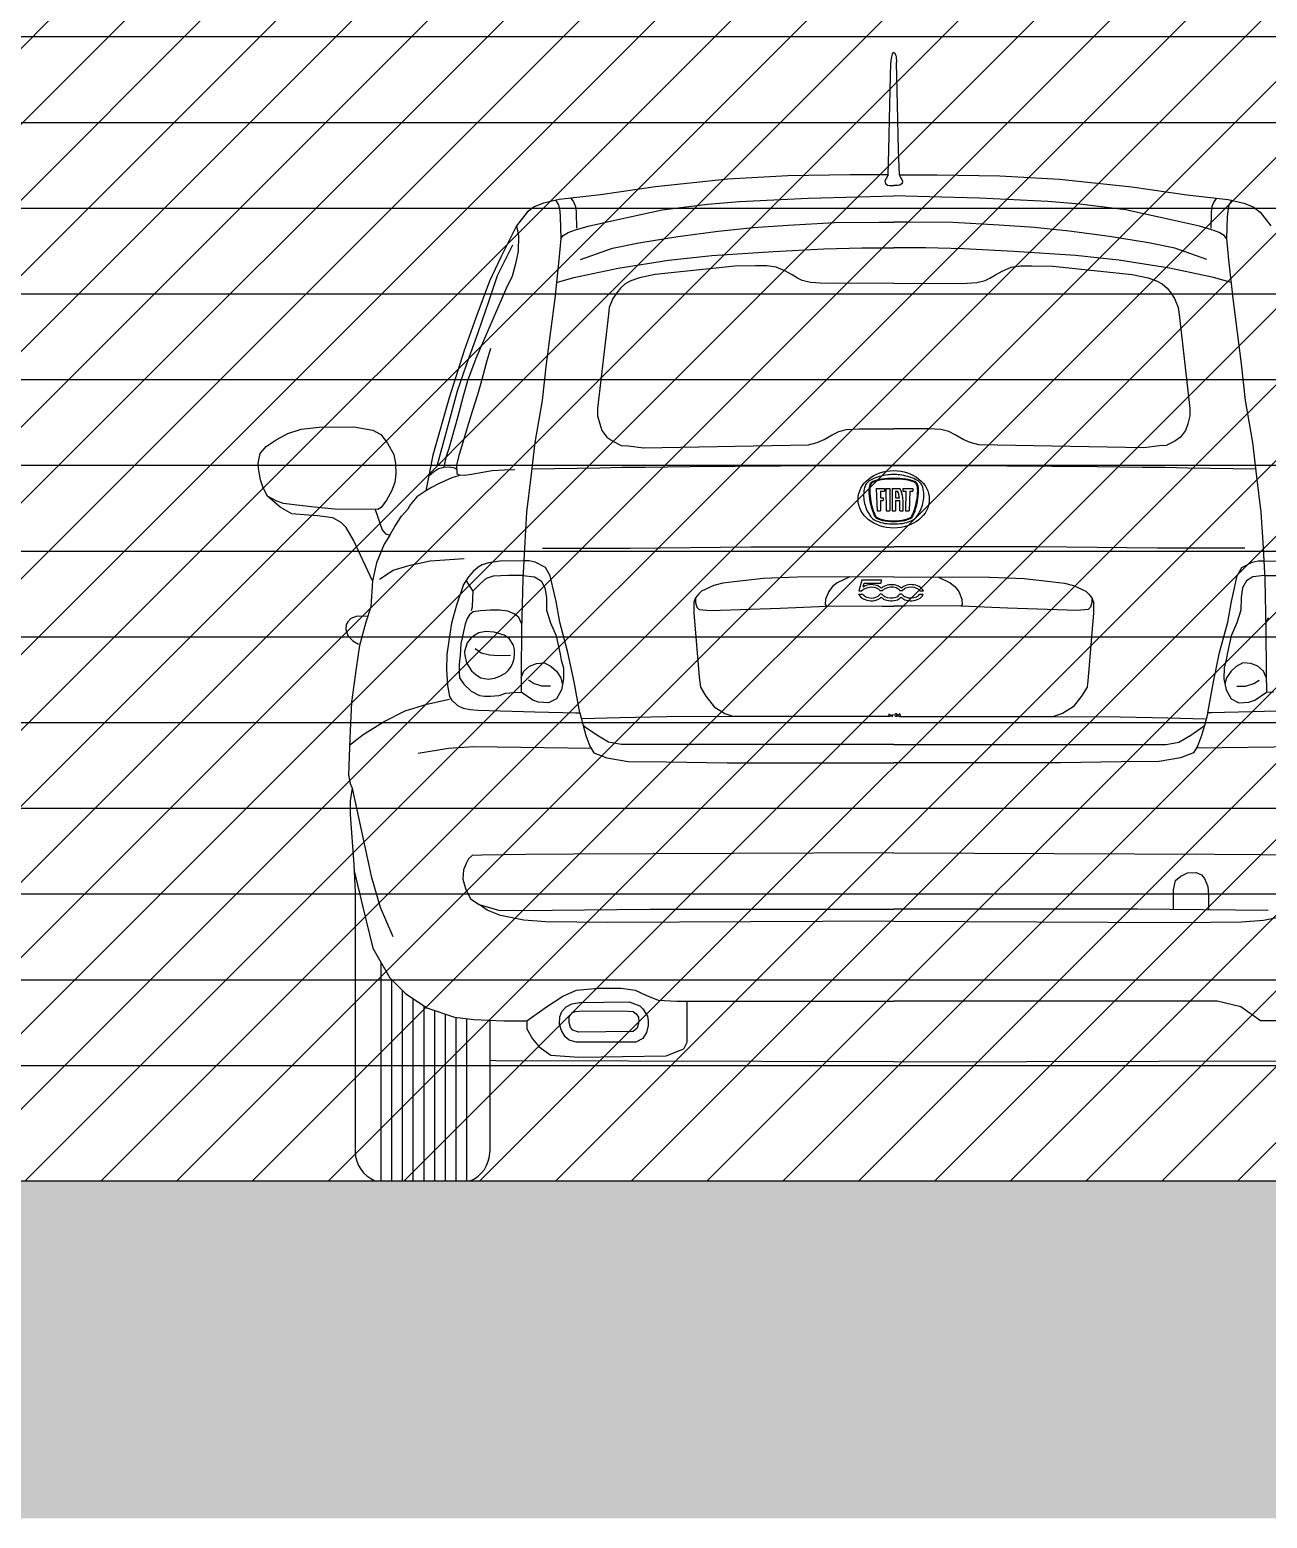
# Model space of a CAD drawing. Header units: metres. Extents: x -442 to 316, y -503 to 125.
# Drawn here: x -10.141 to -8.308, y 42.565 to 44.77 of the extents above; entities that cross this region are included whole.
import ezdxf

# ---------------------------------------------------------------- set-up
doc = ezdxf.new("R2010")
doc.units = ezdxf.units.M
for name, color, linetype in [('FIGURE_SAGOME', 252, 'Continuous'), ('SRAFA', 251, 'Continuous'), ('ZDIVO', 1, 'Continuous')]:
    doc.layers.add(name, color=color, linetype=linetype)

msp = doc.modelspace()

# ---------------------------------------------------------------- hatches: boundary and pattern name
at = {"layer": 'SRAFA', "linetype": 'Continuous'}
h = msp.add_hatch(dxfattribs=at)
h.set_pattern_fill('LINE,_O', color=256, scale=0.04)
h.set_pattern_definition([(0, (135.51501, 264.59713), (0, 0.127), [])])
h.paths.add_polyline_path([(-12.918651, 45.565467), (-12.918651, 43.170983), (-7.318651, 43.170983), (-7.318651, 45.565467)])
msp.add_hatch(color=256, dxfattribs=at).paths.add_polyline_path([(5.65919, 43.565467), (-2.908651, 43.565467), (-2.908651, 43.065467), (-13.358651, 43.065467), (-13.358651, 43.565467), (-15.864097, 43.565467), (-15.864097, 42.565413), (5.65919, 42.565413)])
at = {"layer": 'ZDIVO', "linetype": 'Continuous', "lineweight": 0}
h = msp.add_hatch(dxfattribs=at)
h.set_pattern_fill('ANSI31', color=256, scale=0.025, style=0)
h.set_pattern_definition([(45, (105.52936, 264.59713), (-0.0561266, 0.0561266), [])])
h.paths.add_polyline_path([(-7.118651, 45.615467), (-12.968651, 45.615467), (-12.968651, 43.065467), (-7.118651, 43.065467)])

# ---------------------------------------------------------------- linework, layer by layer
at = {"layer": 'FIGURE_SAGOME', "linetype": 'Continuous'}
for p, q in [((-8.866944, 44.659031), (-8.8653, 44.722034)), ((-8.855442, 44.659031), (-8.857087, 44.722034)), ((-8.868183, 44.591907), (-8.866944, 44.659031)), ((-8.854204, 44.591907), (-8.855442, 44.659031)), ((-8.869623, 44.55561), (-8.868183, 44.591907)), ((-8.852764, 44.55561), (-8.854204, 44.591907)), ((-9.106866, 44.548905), (-9.214072, 44.537512)), ((-9.01817, 44.554126), (-9.106866, 44.548905)), ((-8.925697, 44.55561), (-9.01817, 44.554126)), ((-8.869623, 44.55561), (-8.925697, 44.55561)), ((-8.873229, 44.548832), (-8.874141, 44.546363)), ((-8.874141, 44.546363), (-8.873551, 44.542607)), ((-8.873551, 44.542607), (-8.870493, 44.540193)), ((-8.871834, 44.550764), (-8.873229, 44.548832)), ((-8.870225, 44.554091), (-8.871834, 44.550764)), ((-8.869623, 44.55561), (-8.870225, 44.554091)), ((-8.852764, 44.55561), (-8.79669, 44.55561)), ((-8.852764, 44.55561), (-8.852162, 44.554091)), ((-8.852162, 44.554091), (-8.850553, 44.550764)), ((-8.848836, 44.542607), (-8.851894, 44.540193)), ((-8.850553, 44.550764), (-8.849158, 44.548832)), ((-8.849158, 44.548832), (-8.848246, 44.546363)), ((-8.848246, 44.546363), (-8.848836, 44.542607)), ((-8.79669, 44.55561), (-8.704217, 44.554126)), ((-8.704217, 44.554126), (-8.615521, 44.548905)), ((-8.615521, 44.548905), (-8.508315, 44.537512)), ((-9.295506, 44.526108), (-9.356472, 44.518983)), ((-9.339449, 44.520972), (-9.335392, 44.515572)), ((-9.214072, 44.537512), (-9.295506, 44.526108)), ((-9.089671, 44.515949), (-8.988077, 44.520819)), ((-8.988077, 44.520819), (-8.913462, 44.523154)), ((-8.913462, 44.523154), (-8.861193, 44.52427)), ((-8.870493, 44.540193), (-8.866845, 44.539765)), ((-8.866845, 44.539765), (-8.861193, 44.539765)), ((-8.855542, 44.539765), (-8.861193, 44.539765)), ((-8.808925, 44.523154), (-8.861193, 44.52427)), ((-8.851894, 44.540193), (-8.855542, 44.539765)), ((-8.73431, 44.520819), (-8.808925, 44.523154)), ((-8.632716, 44.515949), (-8.73431, 44.520819)), ((-8.508315, 44.537512), (-8.426881, 44.526108)), ((-8.426881, 44.526108), (-8.365915, 44.518983)), ((-8.382938, 44.520972), (-8.386995, 44.515572)), ((-9.403889, 44.500096), (-9.419762, 44.479795)), ((-9.393843, 44.508217), (-9.403889, 44.500096)), ((-9.37998, 44.5137), (-9.393843, 44.508217)), ((-9.356472, 44.518983), (-9.37998, 44.5137)), ((-9.361984, 44.517744), (-9.357587, 44.511149)), ((-9.357587, 44.511149), (-9.355885, 44.501933)), ((-9.355885, 44.501933), (-9.355284, 44.493117)), ((-9.335392, 44.515572), (-9.332599, 44.508449)), ((-9.332599, 44.508449), (-9.331621, 44.500767)), ((-9.331621, 44.500767), (-9.331342, 44.491967)), ((-9.274022, 44.488576), (-9.204352, 44.503567)), ((-9.204352, 44.503567), (-9.136874, 44.51182)), ((-9.136874, 44.51182), (-9.089671, 44.515949)), ((-8.585513, 44.51182), (-8.632716, 44.515949)), ((-8.518035, 44.503567), (-8.585513, 44.51182)), ((-8.448365, 44.488576), (-8.518035, 44.503567)), ((-8.390766, 44.500767), (-8.391045, 44.491967)), ((-8.389788, 44.508449), (-8.390766, 44.500767)), ((-8.386995, 44.515572), (-8.389788, 44.508449)), ((-8.366502, 44.501933), (-8.367103, 44.493117)), ((-8.364799, 44.511149), (-8.366502, 44.501933)), ((-8.365915, 44.518983), (-8.342407, 44.5137)), ((-8.360403, 44.517744), (-8.364799, 44.511149)), ((-8.342407, 44.5137), (-8.328544, 44.508217)), ((-8.328544, 44.508217), (-8.318498, 44.500096)), ((-8.318498, 44.500096), (-8.302625, 44.479795)), ((-9.419762, 44.479795), (-9.44334, 44.433607)), ((-9.419762, 44.479795), (-9.417174, 44.465307)), ((-9.355284, 44.493117), (-9.354287, 44.461364)), ((-9.332599, 44.474228), (-9.313886, 44.47926)), ((-9.331342, 44.491967), (-9.331085, 44.48386)), ((-9.331085, 44.48386), (-9.330923, 44.476323)), ((-9.313886, 44.47926), (-9.274022, 44.488576)), ((-9.120991, 44.472062), (-9.069548, 44.477323)), ((-9.069548, 44.477323), (-9.017599, 44.480873)), ((-9.017599, 44.480873), (-8.948659, 44.484737)), ((-8.948659, 44.484737), (-8.882519, 44.485451)), ((-8.882519, 44.485451), (-8.861193, 44.485451)), ((-8.839868, 44.485451), (-8.861193, 44.485451)), ((-8.773728, 44.484737), (-8.839868, 44.485451)), ((-8.704788, 44.480873), (-8.773728, 44.484737)), ((-8.652839, 44.477323), (-8.704788, 44.480873)), ((-8.601396, 44.472062), (-8.652839, 44.477323)), ((-8.408501, 44.47926), (-8.448365, 44.488576)), ((-8.389788, 44.474228), (-8.408501, 44.47926)), ((-8.391302, 44.48386), (-8.391464, 44.476323)), ((-8.391045, 44.491967), (-8.391302, 44.48386)), ((-8.367103, 44.493117), (-8.3681, 44.461364)), ((-9.417174, 44.465307), (-9.417445, 44.442228)), ((-9.354287, 44.461364), (-9.357158, 44.429777)), ((-9.354287, 44.461364), (-9.350753, 44.465564)), ((-9.350753, 44.465564), (-9.343212, 44.470175)), ((-9.343212, 44.470175), (-9.332599, 44.474228)), ((-9.27772, 44.446725), (-9.238574, 44.454536)), ((-9.238574, 44.454536), (-9.180832, 44.464349)), ((-9.180832, 44.464349), (-9.120991, 44.472062)), ((-8.541555, 44.464349), (-8.601396, 44.472062)), ((-8.483813, 44.454536), (-8.541555, 44.464349)), ((-8.444667, 44.446725), (-8.483813, 44.454536)), ((-8.379175, 44.470175), (-8.389788, 44.474228)), ((-8.371634, 44.465564), (-8.379175, 44.470175)), ((-8.3681, 44.461364), (-8.371634, 44.465564)), ((-8.3681, 44.461364), (-8.365229, 44.429777)), ((-9.44334, 44.433607), (-9.459816, 44.397879)), ((-9.42561, 44.451557), (-9.44841, 44.405943)), ((-9.417445, 44.442228), (-9.421246, 44.423763)), ((-9.325061, 44.430266), (-9.27772, 44.446725)), ((-9.194831, 44.429028), (-9.130343, 44.43611)), ((-9.130343, 44.43611), (-9.038998, 44.441798)), ((-9.038998, 44.441798), (-8.964503, 44.445868)), ((-8.964503, 44.445868), (-8.908361, 44.447431)), ((-8.908361, 44.447431), (-8.861193, 44.447431)), ((-8.814026, 44.447431), (-8.861193, 44.447431)), ((-8.757884, 44.445868), (-8.814026, 44.447431)), ((-8.683389, 44.441798), (-8.757884, 44.445868)), ((-8.592044, 44.43611), (-8.683389, 44.441798)), ((-8.527556, 44.429028), (-8.592044, 44.43611)), ((-8.397325, 44.430266), (-8.444667, 44.446725)), ((-9.421246, 44.423763), (-9.426404, 44.405298)), ((-9.357158, 44.429777), (-9.363309, 44.372346)), ((-9.334849, 44.403375), (-9.269478, 44.417084)), ((-9.269478, 44.417084), (-9.194831, 44.429028)), ((-9.096685, 44.420226), (-9.214517, 44.407821)), ((-9.065893, 44.420783), (-9.096685, 44.420226)), ((-9.049123, 44.420786), (-9.065893, 44.420783)), ((-9.035102, 44.418589), (-9.049123, 44.420786)), ((-9.02163, 44.412817), (-9.035102, 44.418589)), ((-9.011733, 44.407595), (-9.02163, 44.412817)), ((-8.710654, 44.407595), (-8.700757, 44.412817)), ((-8.700757, 44.412817), (-8.687285, 44.418589)), ((-8.687285, 44.418589), (-8.673264, 44.420786)), ((-8.673264, 44.420786), (-8.656494, 44.420783)), ((-8.656494, 44.420783), (-8.625702, 44.420226)), ((-8.625702, 44.420226), (-8.50787, 44.407821)), ((-8.452909, 44.417084), (-8.527556, 44.429028)), ((-8.387538, 44.403375), (-8.452909, 44.417084)), ((-8.365229, 44.429777), (-8.359078, 44.372346)), ((-9.459816, 44.397879), (-9.480331, 44.343789)), ((-9.435362, 44.387375), (-9.479931, 44.28352)), ((-9.44841, 44.405943), (-9.461106, 44.368974)), ((-9.426404, 44.405298), (-9.435362, 44.387375)), ((-9.360767, 44.39608), (-9.334849, 44.403375)), ((-9.266024, 44.387437), (-9.27143, 44.380677)), ((-9.258881, 44.394005), (-9.266024, 44.387437)), ((-9.250579, 44.398448), (-9.258881, 44.394005)), ((-9.237837, 44.403085), (-9.250579, 44.398448)), ((-9.214517, 44.407821), (-9.237837, 44.403085)), ((-9.003485, 44.402646), (-9.011733, 44.407595)), ((-8.996612, 44.398798), (-9.003485, 44.402646)), ((-8.98424, 44.395776), (-8.996612, 44.398798)), ((-8.962521, 44.394405), (-8.98424, 44.395776)), ((-8.861193, 44.394872), (-8.962521, 44.394405)), ((-8.861193, 44.394872), (-8.759866, 44.394405)), ((-8.759866, 44.394405), (-8.738147, 44.395776)), ((-8.738147, 44.395776), (-8.725775, 44.398798)), ((-8.725775, 44.398798), (-8.718902, 44.402646)), ((-8.718902, 44.402646), (-8.710654, 44.407595)), ((-8.50787, 44.407821), (-8.48455, 44.403085)), ((-8.48455, 44.403085), (-8.471808, 44.398448)), ((-8.471808, 44.398448), (-8.463506, 44.394005)), ((-8.463506, 44.394005), (-8.456363, 44.387437)), ((-8.456363, 44.387437), (-8.450957, 44.380677)), ((-8.36162, 44.39608), (-8.387538, 44.403375)), ((-9.461106, 44.368974), (-9.477117, 44.321344)), ((-9.363309, 44.372346), (-9.376048, 44.275329)), ((-9.277029, 44.37218), (-9.282628, 44.358854)), ((-9.27143, 44.380677), (-9.277029, 44.37218)), ((-8.450957, 44.380677), (-8.445358, 44.37218)), ((-8.445358, 44.37218), (-8.439759, 44.358854)), ((-8.359078, 44.372346), (-8.346339, 44.275329)), ((-9.480331, 44.343789), (-9.497208, 44.295274)), ((-9.283786, 44.348619), (-9.299773, 44.209503)), ((-9.282628, 44.358854), (-9.283786, 44.348619)), ((-8.439759, 44.358854), (-8.438601, 44.348619)), ((-8.438601, 44.348619), (-8.422614, 44.209503)), ((-9.477117, 44.321344), (-9.494601, 44.273328)), ((-9.497208, 44.295274), (-9.519538, 44.225316)), ((-9.479931, 44.28352), (-9.492617, 44.250331)), ((-9.458217, 44.298127), (-9.46487, 44.276346)), ((-9.494601, 44.273328), (-9.507701, 44.23485)), ((-9.46487, 44.276346), (-9.471899, 44.250299)), ((-9.376048, 44.275329), (-9.381793, 44.221424)), ((-8.346339, 44.275329), (-8.340594, 44.221424)), ((-9.507701, 44.23485), (-9.520176, 44.1893)), ((-9.492617, 44.250331), (-9.498873, 44.227598)), ((-9.471899, 44.250299), (-9.477571, 44.229459)), ((-9.519538, 44.225316), (-9.543682, 44.140033)), ((-9.498873, 44.227598), (-9.506767, 44.197621)), ((-9.477571, 44.229459), (-9.485363, 44.204786)), ((-9.381793, 44.221424), (-9.392567, 44.15877)), ((-8.340594, 44.221424), (-8.32982, 44.15877)), ((-9.520176, 44.1893), (-9.533664, 44.140058)), ((-9.506767, 44.197621), (-9.520229, 44.150338)), ((-9.485363, 44.204786), (-9.492827, 44.180957)), ((-9.299773, 44.209503), (-9.300017, 44.198291)), ((-9.300017, 44.198291), (-9.296605, 44.186836)), ((-8.42237, 44.198291), (-8.425782, 44.186836)), ((-8.422614, 44.209503), (-8.42237, 44.198291)), ((-9.776035, 44.162924), (-9.758459, 44.172268)), ((-9.758459, 44.172268), (-9.738893, 44.178688)), ((-9.738893, 44.178688), (-9.71235, 44.181624)), ((-9.71235, 44.181624), (-9.660665, 44.182177)), ((-9.660665, 44.182177), (-9.632461, 44.17736)), ((-9.632461, 44.17736), (-9.620694, 44.170608)), ((-9.620694, 44.170608), (-9.611067, 44.157913)), ((-9.492827, 44.180957), (-9.502369, 44.149295)), ((-9.296605, 44.186836), (-9.293437, 44.1766)), ((-9.293437, 44.1766), (-9.286127, 44.166852)), ((-9.286127, 44.166852), (-9.277355, 44.161004)), ((-8.964026, 44.163643), (-8.952146, 44.170127)), ((-8.952146, 44.170127), (-8.942643, 44.175314)), ((-8.942643, 44.175314), (-8.931196, 44.178125)), ((-8.931196, 44.178125), (-8.913053, 44.179209)), ((-8.913053, 44.179209), (-8.861193, 44.179209)), ((-8.809334, 44.179209), (-8.861193, 44.179209)), ((-8.791191, 44.178125), (-8.809334, 44.179209)), ((-8.779744, 44.175314), (-8.791191, 44.178125)), ((-8.770241, 44.170127), (-8.779744, 44.175314)), ((-8.758361, 44.163643), (-8.770241, 44.170127)), ((-8.43626, 44.166852), (-8.445032, 44.161004)), ((-8.428949, 44.1766), (-8.43626, 44.166852)), ((-8.425782, 44.186836), (-8.428949, 44.1766)), ((-9.799597, 44.142475), (-9.790505, 44.153283)), ((-9.790505, 44.153283), (-9.776035, 44.162924)), ((-9.611067, 44.157913), (-9.601708, 44.141436)), ((-9.520229, 44.150338), (-9.52456, 44.136859)), ((-9.502369, 44.149295), (-9.505091, 44.139917)), ((-9.392567, 44.15877), (-9.398518, 44.108071)), ((-9.277355, 44.161004), (-9.264683, 44.15467)), ((-9.264683, 44.15467), (-9.254692, 44.154184)), ((-9.254692, 44.154184), (-9.231542, 44.151264)), ((-9.231542, 44.151264), (-8.987352, 44.155429)), ((-8.987352, 44.155429), (-8.974393, 44.158888)), ((-8.974393, 44.158888), (-8.964026, 44.163643)), ((-8.747994, 44.158888), (-8.758361, 44.163643)), ((-8.735035, 44.155429), (-8.747994, 44.158888)), ((-8.490844, 44.151264), (-8.735035, 44.155429)), ((-8.467695, 44.154184), (-8.490844, 44.151264)), ((-8.457704, 44.15467), (-8.467695, 44.154184)), ((-8.445032, 44.161004), (-8.457704, 44.15467)), ((-8.32982, 44.15877), (-8.323869, 44.108071)), ((-9.802452, 44.128236), (-9.799597, 44.142475)), ((-9.80224, 44.120317), (-9.802452, 44.128236)), ((-9.601708, 44.141436), (-9.599301, 44.127928)), ((-9.599301, 44.127928), (-9.598766, 44.11253)), ((-9.543682, 44.140033), (-9.553997, 44.087624)), ((-9.533664, 44.140058), (-9.537883, 44.123418)), ((-9.535464, 44.120342), (-9.527688, 44.122418)), ((-9.52456, 44.136859), (-9.527688, 44.122418)), ((-9.527688, 44.122418), (-9.519058, 44.122807)), ((-9.519058, 44.122807), (-9.51147, 44.121372)), ((-9.505091, 44.139917), (-9.50872, 44.125397)), ((-9.50872, 44.125397), (-9.508418, 44.113298)), ((-9.799062, 44.103622), (-9.80224, 44.120317)), ((-9.795036, 44.091637), (-9.799062, 44.103622)), ((-9.598766, 44.11253), (-9.600103, 44.099832)), ((-9.549667, 44.10962), (-9.542744, 44.115417)), ((-9.542744, 44.115417), (-9.535464, 44.120342)), ((-9.515917, 44.106575), (-9.534554, 44.098416)), ((-9.502414, 44.11079), (-9.515917, 44.106575)), ((-9.51147, 44.121372), (-9.508569, 44.119347)), ((-9.508418, 44.113298), (-9.505112, 44.110928)), ((-9.505112, 44.110928), (-9.496944, 44.110511)), ((-9.496944, 44.110511), (-9.486471, 44.112294)), ((-9.486471, 44.112294), (-9.456117, 44.117593)), ((-9.456117, 44.117593), (-9.437622, 44.11867)), ((-9.437622, 44.11867), (-9.422343, 44.118941)), ((-9.398518, 44.108071), (-9.405149, 44.056034)), ((-8.323869, 44.108071), (-8.317238, 44.056034)), ((-9.788892, 44.079438), (-9.795036, 44.091637)), ((-9.775096, 44.072248), (-9.788892, 44.079438)), ((-9.769733, 44.063058), (-9.788892, 44.079438)), ((-9.604917, 44.086864), (-9.612672, 44.073625)), ((-9.600103, 44.099832), (-9.604917, 44.086864)), ((-9.567365, 44.078576), (-9.577344, 44.066859)), ((-9.553997, 44.087624), (-9.567365, 44.078576)), ((-9.545555, 44.0922), (-9.553997, 44.087624)), ((-9.534554, 44.098416), (-9.545555, 44.0922)), ((-8.887032, 44.090926, -0.235341), (-8.875003, 44.090926, -0.235341)), ((-8.887032, 44.090926, -0.235341), (-8.885794, 44.057791, -0.235341)), ((-8.880909, 44.087048, -0.235341), (-8.875003, 44.087048, -0.235341)), ((-8.880909, 44.087048, -0.235341), (-8.880909, 44.076789, -0.235341)), ((-8.875003, 44.090926, -0.235341), (-8.875003, 44.087048, -0.235341)), ((-8.872905, 44.090926, -0.235341), (-8.867146, 44.090926, -0.235341)), ((-8.872905, 44.090926, -0.235341), (-8.872227, 44.057791, -0.235341)), ((-8.867146, 44.090926, -0.235341), (-8.867146, 44.057791, -0.235341)), ((-8.863708, 44.090897, -0.235341), (-8.851964, 44.090926, -0.235341)), ((-8.863708, 44.090897, -0.235341), (-8.863246, 44.057791, -0.235341)), ((-8.858644, 44.087048, -0.235341), (-8.85534, 44.087048, -0.235341)), ((-8.858644, 44.087048, -0.235341), (-8.858644, 44.076789, -0.235341)), ((-8.847558, 44.090926, -0.235341), (-8.83297, 44.090926, -0.235341)), ((-8.847558, 44.090926, -0.235341), (-8.847558, 44.087048, -0.235341)), ((-8.847558, 44.087048, -0.235341), (-8.843078, 44.087048, -0.235341)), ((-8.843078, 44.087048, -0.235341), (-8.843659, 44.057791, -0.235341)), ((-8.837449, 44.087048, -0.235341), (-8.838523, 44.057791, -0.235341)), ((-8.837449, 44.087048, -0.235341), (-8.83297, 44.087048, -0.235341)), ((-8.83297, 44.090926, -0.235341), (-8.83297, 44.087048, -0.235341)), ((-9.764768, 44.068836), (-9.775096, 44.072248)), ((-9.752428, 44.053161), (-9.769733, 44.063058)), ((-9.74505, 44.065994), (-9.764768, 44.068836)), ((-9.719135, 44.063154), (-9.74505, 44.065994)), ((-9.689651, 44.060125), (-9.719135, 44.063154)), ((-9.625427, 44.059948), (-9.689651, 44.060125)), ((-9.629005, 44.059958), (-9.625928, 44.049849)), ((-9.620169, 44.062605), (-9.625427, 44.059948)), ((-9.612672, 44.073625), (-9.620169, 44.062605)), ((-9.589994, 44.049873), (-9.58085, 44.060319)), ((-9.577344, 44.066859), (-9.58085, 44.060319)), ((-9.405149, 44.056034), (-9.407741, 44.011383)), ((-8.885794, 44.057791, -0.235341), (-8.880909, 44.057791, -0.235341)), ((-8.880909, 44.076789, -0.235341), (-8.876743, 44.076789, -0.235341)), ((-8.880909, 44.072911, -0.235341), (-8.876743, 44.072911, -0.235341)), ((-8.880909, 44.072911, -0.235341), (-8.880909, 44.057791, -0.235341)), ((-8.876743, 44.076789, -0.235341), (-8.876743, 44.072911, -0.235341)), ((-8.872227, 44.057791, -0.235341), (-8.867146, 44.057791, -0.235341)), ((-8.863246, 44.057791, -0.235341), (-8.858644, 44.057791, -0.235341)), ((-8.858644, 44.076789, -0.235341), (-8.852461, 44.076789, -0.235341)), ((-8.858644, 44.072911, -0.235341), (-8.852224, 44.072911, -0.235341)), ((-8.858644, 44.072911, -0.235341), (-8.858644, 44.057791, -0.235341)), ((-8.851964, 44.057791, -0.235341), (-8.847119, 44.057791, -0.235341)), ((-8.843659, 44.057791, -0.235341), (-8.838523, 44.057791, -0.235341)), ((-8.317238, 44.056034), (-8.314646, 44.011383)), ((-9.734434, 44.051788), (-9.752428, 44.053161)), ((-9.714521, 44.050268), (-9.734434, 44.051788)), ((-9.691893, 44.04753), (-9.714521, 44.050268)), ((-9.679825, 44.040522), (-9.691893, 44.04753)), ((-9.67198, 44.032904), (-9.679825, 44.040522)), ((-9.625928, 44.049849), (-9.6216, 44.037911)), ((-9.6216, 44.037911), (-9.618771, 44.029841)), ((-9.607618, 44.021603), (-9.600012, 44.034534)), ((-9.600012, 44.034534), (-9.589994, 44.049873)), ((-9.661421, 44.014314), (-9.67198, 44.032904)), ((-9.633184, 43.954287), (-9.661421, 44.014314)), ((-9.618771, 44.029841), (-9.613943, 44.023788)), ((-9.607618, 44.021603), (-9.616127, 44.008521)), ((-9.613943, 44.023788), (-9.607618, 44.021603)), ((-9.616127, 44.008521), (-9.627199, 43.980603)), ((-9.407741, 44.011383), (-9.410688, 43.956347)), ((-9.381192, 44.002227), (-9.252047, 44.002324)), ((-9.252047, 44.002324), (-9.072713, 44.004394)), ((-9.072713, 44.004394), (-8.861193, 44.004394)), ((-8.649674, 44.004394), (-8.861193, 44.004394)), ((-8.47034, 44.002324), (-8.649674, 44.004394)), ((-8.341194, 44.002227), (-8.47034, 44.002324)), ((-8.314646, 44.011383), (-8.311699, 43.956347)), ((-9.627199, 43.980603), (-9.633184, 43.954287)), ((-9.622836, 43.956442), (-9.602798, 43.969903)), ((-9.602798, 43.969903), (-9.577321, 43.977353)), ((-9.577321, 43.977353), (-9.547836, 43.983658)), ((-9.547836, 43.983658), (-9.497169, 43.987104)), ((-9.484182, 43.967818), (-9.491014, 43.960206)), ((-9.476573, 43.974343), (-9.484182, 43.967818)), ((-9.470517, 43.977761), (-9.476573, 43.974343)), ((-9.461045, 43.980869), (-9.470517, 43.977761)), ((-9.44443, 43.983047), (-9.461045, 43.980869)), ((-9.409214, 43.983865), (-9.44443, 43.983047)), ((-9.401106, 43.98372), (-9.409214, 43.983865)), ((-9.392238, 43.9819), (-9.401106, 43.98372)), ((-9.376956, 43.973788), (-9.392238, 43.9819)), ((-9.36994, 43.961508), (-9.376956, 43.973788)), ((-8.352447, 43.961508), (-8.345431, 43.973788)), ((-8.345431, 43.973788), (-8.330149, 43.9819)), ((-8.330149, 43.9819), (-8.321281, 43.98372)), ((-8.321281, 43.98372), (-8.313173, 43.983865)), ((-8.313173, 43.983865), (-8.277957, 43.983047)), ((-9.633184, 43.954287), (-9.635639, 43.915566)), ((-9.498313, 43.948401), (-9.508848, 43.91824)), ((-9.491014, 43.960206), (-9.498313, 43.948401)), ((-9.494663, 43.954303), (-9.490036, 43.947225)), ((-9.490036, 43.947225), (-9.484819, 43.938922)), ((-9.473296, 43.950015), (-9.484819, 43.938922)), ((-9.464599, 43.95741), (-9.473296, 43.950015)), ((-9.45438, 43.960892), (-9.464599, 43.95741)), ((-9.431552, 43.962202), (-9.45438, 43.960892)), ((-9.410388, 43.961949), (-9.431552, 43.962202)), ((-9.410688, 43.956347), (-9.412271, 43.881494)), ((-9.410388, 43.961949), (-9.393083, 43.960189)), ((-9.393083, 43.960189), (-9.383566, 43.954049)), ((-9.383566, 43.954049), (-9.37804, 43.94361)), ((-9.361388, 43.92335), (-9.36994, 43.961508)), ((-9.127556, 43.94708), (-9.145713, 43.938747)), ((-9.114348, 43.950857), (-9.127556, 43.94708)), ((-9.097556, 43.952748), (-9.114348, 43.950857)), ((-9.054405, 43.957315), (-9.097556, 43.952748)), ((-9.003518, 43.959622), (-9.054405, 43.957315)), ((-8.861193, 43.960034), (-9.003518, 43.959622)), ((-8.951668, 43.945812), (-8.957531, 43.938122)), ((-8.944763, 43.951026), (-8.951668, 43.945812)), ((-8.926394, 43.959845), (-8.944763, 43.951026)), ((-8.908364, 43.955045), (-8.912994, 43.939136)), ((-8.878987, 43.955045), (-8.908364, 43.955045)), ((-8.906482, 43.945759), (-8.905009, 43.950821)), ((-8.905009, 43.950821), (-8.880216, 43.950821)), ((-8.880216, 43.950821), (-8.878987, 43.955045)), ((-8.861193, 43.960034), (-8.718869, 43.959622)), ((-8.795993, 43.959845), (-8.777624, 43.951026)), ((-8.777624, 43.951026), (-8.770719, 43.945812)), ((-8.770719, 43.945812), (-8.764856, 43.938122)), ((-8.718869, 43.959622), (-8.667982, 43.957315)), ((-8.667982, 43.957315), (-8.624831, 43.952748)), ((-8.624831, 43.952748), (-8.608038, 43.950857)), ((-8.608038, 43.950857), (-8.594831, 43.94708)), ((-8.594831, 43.94708), (-8.576674, 43.938747)), ((-8.360998, 43.92335), (-8.352447, 43.961508)), ((-8.338821, 43.954049), (-8.344347, 43.94361)), ((-8.329304, 43.960189), (-8.338821, 43.954049)), ((-8.311999, 43.961949), (-8.329304, 43.960189)), ((-8.311999, 43.961949), (-8.290835, 43.962202)), ((-8.311699, 43.956347), (-8.310115, 43.881494)), ((-9.48515, 43.928747), (-9.485608, 43.91485)), ((-9.484819, 43.938922), (-9.48515, 43.928747)), ((-9.37804, 43.94361), (-9.375584, 43.929178)), ((-9.375584, 43.929178), (-9.375277, 43.910754)), ((-9.154581, 43.92912), (-9.157034, 43.922326)), ((-9.154581, 43.92912), (-9.154726, 43.922135)), ((-9.149864, 43.934972), (-9.154581, 43.92912)), ((-9.145713, 43.938747), (-9.149864, 43.934972)), ((-8.96209, 43.926915), (-8.962481, 43.918966)), ((-8.957531, 43.938122), (-8.96209, 43.926915)), ((-8.913347, 43.934167), (-8.907417, 43.934167)), ((-8.912994, 43.939136), (-8.908598, 43.939136)), ((-8.878485, 43.934167), (-8.881738, 43.934167)), ((-8.878148, 43.939136), (-8.881401, 43.939136)), ((-8.848965, 43.934167), (-8.852129, 43.934167)), ((-8.848629, 43.939136), (-8.851793, 43.939136)), ((-8.822827, 43.934167), (-8.817439, 43.934167)), ((-8.822491, 43.939136), (-8.817304, 43.939136)), ((-8.764856, 43.938122), (-8.760297, 43.926915)), ((-8.760297, 43.926915), (-8.759906, 43.918966)), ((-8.576674, 43.938747), (-8.572523, 43.934972)), ((-8.572523, 43.934972), (-8.567806, 43.92912)), ((-8.567806, 43.92912), (-8.565353, 43.922326)), ((-8.567806, 43.92912), (-8.567661, 43.922135)), ((-8.346803, 43.929178), (-8.34711, 43.910754)), ((-8.344347, 43.94361), (-8.346803, 43.929178)), ((-9.655924, 43.901916), (-9.665206, 43.898307)), ((-9.640292, 43.901229), (-9.655924, 43.901916)), ((-9.635639, 43.915566), (-9.643034, 43.892781)), ((-9.508848, 43.91824), (-9.516335, 43.891149)), ((-9.48961, 43.903912), (-9.493079, 43.898321)), ((-9.484022, 43.90796), (-9.48961, 43.903912)), ((-9.485608, 43.91485), (-9.486829, 43.90981)), ((-9.47323, 43.909698), (-9.484022, 43.90796)), ((-9.458199, 43.910664), (-9.47323, 43.909698)), ((-9.445095, 43.910667), (-9.458199, 43.910664)), ((-9.432762, 43.909128), (-9.445095, 43.910667)), ((-9.423126, 43.905275), (-9.432762, 43.909128)), ((-9.416382, 43.899879), (-9.423126, 43.905275)), ((-9.375277, 43.910754), (-9.369444, 43.892024)), ((-9.355907, 43.893086), (-9.361388, 43.92335)), ((-9.157034, 43.922326), (-9.157222, 43.906662)), ((-9.157222, 43.906662), (-9.149282, 43.811218)), ((-9.154726, 43.922135), (-9.152797, 43.914968)), ((-9.152797, 43.914968), (-9.149122, 43.911844)), ((-9.149122, 43.911844), (-9.132676, 43.91001)), ((-9.132676, 43.91001), (-9.029607, 43.913443)), ((-9.029607, 43.913443), (-8.9491, 43.916846)), ((-8.962481, 43.918966), (-8.96089, 43.916348)), ((-8.9491, 43.916846), (-8.878375, 43.916485)), ((-8.878375, 43.916485), (-8.861193, 43.916485)), ((-8.844012, 43.916485), (-8.861193, 43.916485)), ((-8.773287, 43.916846), (-8.844012, 43.916485)), ((-8.69278, 43.913443), (-8.773287, 43.916846)), ((-8.759906, 43.918966), (-8.761497, 43.916348)), ((-8.589711, 43.91001), (-8.69278, 43.913443)), ((-8.573265, 43.911844), (-8.589711, 43.91001)), ((-8.56959, 43.914968), (-8.573265, 43.911844)), ((-8.565164, 43.906662), (-8.573105, 43.811218)), ((-8.567661, 43.922135), (-8.56959, 43.914968)), ((-8.565353, 43.922326), (-8.565164, 43.906662)), ((-8.36648, 43.893086), (-8.360998, 43.92335)), ((-8.34711, 43.910754), (-8.352943, 43.892024)), ((-9.672168, 43.889469), (-9.672882, 43.882075)), ((-9.672882, 43.882075), (-9.669848, 43.872878)), ((-9.669669, 43.893437), (-9.672168, 43.889469)), ((-9.665206, 43.898307), (-9.669669, 43.893437)), ((-9.643034, 43.892781), (-9.652276, 43.858044)), ((-9.516335, 43.891149), (-9.520078, 43.86516)), ((-9.495777, 43.889647), (-9.498282, 43.878852)), ((-9.493079, 43.898321), (-9.495777, 43.889647)), ((-9.41209, 43.890069), (-9.416382, 43.899879)), ((-9.412271, 43.881494), (-9.412893, 43.818121)), ((-9.369444, 43.892024), (-9.361155, 43.872373)), ((-9.343839, 43.847975), (-9.355907, 43.893086)), ((-8.378548, 43.847975), (-8.36648, 43.893086)), ((-8.352943, 43.892024), (-8.361232, 43.872373)), ((-8.310297, 43.890069), (-8.306005, 43.899879)), ((-8.310115, 43.881494), (-8.309494, 43.818121)), ((-9.669848, 43.872878), (-9.662529, 43.865306)), ((-9.662529, 43.865306), (-9.65396, 43.860439)), ((-9.652276, 43.858044), (-9.657452, 43.824802)), ((-9.520078, 43.86516), (-9.523017, 43.844752)), ((-9.502136, 43.861118), (-9.503309, 43.842915)), ((-9.500017, 43.871527), (-9.502136, 43.861118)), ((-9.498282, 43.878852), (-9.500017, 43.871527)), ((-9.493059, 43.862139), (-9.497119, 43.849279)), ((-9.487105, 43.869449), (-9.493059, 43.862139)), ((-9.481556, 43.873782), (-9.487105, 43.869449)), ((-9.475602, 43.877032), (-9.481556, 43.873782)), ((-9.465317, 43.879064), (-9.475602, 43.877032)), ((-9.452867, 43.877984), (-9.465317, 43.879064)), ((-9.438252, 43.87352), (-9.452867, 43.877984)), ((-9.430944, 43.868514), (-9.438252, 43.87352)), ((-9.424106, 43.858545), (-9.430944, 43.868514)), ((-9.423095, 43.851731), (-9.424106, 43.858545)), ((-9.361155, 43.872373), (-9.355322, 43.845659)), ((-8.361232, 43.872373), (-8.367065, 43.845659)), ((-9.523017, 43.844752), (-9.523381, 43.821992)), ((-9.504272, 43.835976), (-9.504658, 43.828459)), ((-9.503309, 43.842915), (-9.504272, 43.835976)), ((-9.497119, 43.849279), (-9.496578, 43.843594)), ((-9.496578, 43.843594), (-9.494006, 43.832631)), ((-9.472219, 43.846712), (-9.481015, 43.853478)), ((-9.460039, 43.844008), (-9.472219, 43.846712)), ((-9.446913, 43.842928), (-9.460039, 43.844008)), ((-9.428914, 43.843473), (-9.446913, 43.842928)), ((-9.425937, 43.831156), (-9.423636, 43.837112)), ((-9.423636, 43.837112), (-9.423095, 43.84388)), ((-9.423095, 43.84388), (-9.423095, 43.851731)), ((-9.355322, 43.845659), (-9.353787, 43.836447)), ((-9.353787, 43.836447), (-9.35041, 43.825086)), ((-9.33463, 43.804334), (-9.343839, 43.847975)), ((-8.387757, 43.804334), (-8.378548, 43.847975)), ((-8.3686, 43.836447), (-8.371977, 43.825086)), ((-8.367065, 43.845659), (-8.3686, 43.836447)), ((-9.657452, 43.824802), (-9.664145, 43.774281)), ((-9.523381, 43.821992), (-9.52228, 43.799088)), ((-9.504658, 43.828459), (-9.504658, 43.819014)), ((-9.504658, 43.819014), (-9.504272, 43.810533)), ((-9.494006, 43.832631), (-9.486699, 43.820585)), ((-9.486699, 43.820585), (-9.479797, 43.814631)), ((-9.479797, 43.814631), (-9.472489, 43.810572)), ((-9.444747, 43.813014), (-9.436222, 43.817347)), ((-9.436222, 43.817347), (-9.432027, 43.821409)), ((-9.432027, 43.821409), (-9.428779, 43.825876)), ((-9.428779, 43.825876), (-9.425937, 43.831156)), ((-9.412893, 43.818121), (-9.413178, 43.78924)), ((-9.412893, 43.810948), (-9.409047, 43.820161)), ((-9.409047, 43.820161), (-9.400451, 43.82784)), ((-9.400451, 43.82784), (-9.39032, 43.831834)), ((-9.39032, 43.831834), (-9.378347, 43.83245)), ((-9.378347, 43.83245), (-9.368523, 43.827232)), ((-9.368523, 43.827232), (-9.360848, 43.820478)), ((-9.360848, 43.820478), (-9.354094, 43.810346)), ((-9.35041, 43.825086), (-9.350103, 43.808812)), ((-8.371977, 43.825086), (-8.372284, 43.808812)), ((-8.361539, 43.820478), (-8.368293, 43.810346)), ((-8.353864, 43.827232), (-8.361539, 43.820478)), ((-8.34404, 43.83245), (-8.353864, 43.827232)), ((-8.332067, 43.831834), (-8.34404, 43.83245)), ((-8.321936, 43.82784), (-8.332067, 43.831834)), ((-8.31334, 43.820161), (-8.321936, 43.82784)), ((-8.309494, 43.810948), (-8.31334, 43.820161)), ((-8.309494, 43.818121), (-8.309209, 43.78924)), ((-9.52228, 43.799088), (-9.519279, 43.782727)), ((-9.504272, 43.810533), (-9.498105, 43.800897)), ((-9.498105, 43.800897), (-9.486928, 43.790683)), ((-9.472489, 43.810572), (-9.461663, 43.808408)), ((-9.461663, 43.808408), (-9.452461, 43.809899)), ((-9.452461, 43.809899), (-9.444747, 43.813014)), ((-9.394618, 43.802047), (-9.402293, 43.806959)), ((-9.382338, 43.798058), (-9.394618, 43.802047)), ((-9.369444, 43.79806), (-9.382338, 43.798058)), ((-9.35348, 43.792843), (-9.360848, 43.779331)), ((-9.354094, 43.810346), (-9.351792, 43.800828)), ((-9.350103, 43.808812), (-9.35348, 43.792843)), ((-9.326298, 43.7585), (-9.33463, 43.804334)), ((-9.149282, 43.811218), (-9.147586, 43.796633)), ((-9.147586, 43.796633), (-9.139447, 43.783406)), ((-8.574801, 43.796633), (-8.58294, 43.783406)), ((-8.573105, 43.811218), (-8.574801, 43.796633)), ((-8.396089, 43.7585), (-8.387757, 43.804334)), ((-8.372284, 43.808812), (-8.368907, 43.792843)), ((-8.368293, 43.810346), (-8.370595, 43.800828)), ((-8.368907, 43.792843), (-8.361539, 43.779331)), ((-8.352943, 43.79806), (-8.340049, 43.798058)), ((-8.340049, 43.798058), (-8.327769, 43.802047)), ((-8.327769, 43.802047), (-8.320094, 43.806959)), ((-9.664145, 43.774281), (-9.667001, 43.720775)), ((-9.584681, 43.761456), (-9.552744, 43.771267)), ((-9.552744, 43.771267), (-9.518909, 43.778549)), ((-9.519279, 43.782727), (-9.51613, 43.777732)), ((-9.51613, 43.777732), (-9.507329, 43.769305)), ((-9.507329, 43.769305), (-9.498751, 43.765288)), ((-9.486928, 43.790683), (-9.474788, 43.784325)), ((-9.474788, 43.784325), (-9.46708, 43.783363)), ((-9.46708, 43.783363), (-9.458215, 43.783364)), ((-9.458215, 43.783364), (-9.445496, 43.784331)), ((-9.445496, 43.784331), (-9.435476, 43.787417)), ((-9.435476, 43.787417), (-9.423887, 43.788879)), ((-9.423887, 43.788879), (-9.413178, 43.78924)), ((-9.395846, 43.777481), (-9.413178, 43.78924)), ((-9.38725, 43.774412), (-9.395846, 43.777481)), ((-9.372514, 43.773187), (-9.38725, 43.774412)), ((-9.360848, 43.779331), (-9.372514, 43.773187)), ((-9.139447, 43.783406), (-9.126899, 43.767466)), ((-8.58294, 43.783406), (-8.595488, 43.767466)), ((-8.361539, 43.779331), (-8.349873, 43.773187)), ((-8.349873, 43.773187), (-8.335137, 43.774412)), ((-8.335137, 43.774412), (-8.326541, 43.777481)), ((-8.326541, 43.777481), (-8.309209, 43.78924)), ((-8.2985, 43.788879), (-8.309209, 43.78924)), ((-9.61567, 43.745635), (-9.584681, 43.761456)), ((-9.498751, 43.765288), (-9.488652, 43.763227)), ((-9.488652, 43.763227), (-9.477251, 43.762577)), ((-9.477251, 43.762577), (-9.392954, 43.76024)), ((-9.392954, 43.76024), (-9.351294, 43.759153)), ((-9.351294, 43.759153), (-9.332218, 43.758499)), ((-9.332218, 43.758499), (-9.326298, 43.7585)), ((-9.326298, 43.7585), (-9.321381, 43.739622)), ((-9.266987, 43.751213), (-9.322595, 43.749397)), ((-9.197252, 43.75243), (-9.266987, 43.751213)), ((-9.098074, 43.753225), (-9.197252, 43.75243)), ((-9.126899, 43.767466), (-9.111299, 43.757293)), ((-9.111299, 43.757293), (-9.098074, 43.753225)), ((-8.867951, 43.753225), (-9.098074, 43.753225)), ((-8.867951, 43.753225), (-8.867951, 43.757254)), ((-8.864538, 43.756089), (-8.863324, 43.753421)), ((-8.862181, 43.756078), (-8.863935, 43.752)), ((-8.857468, 43.754862), (-8.855822, 43.754862)), ((-8.854937, 43.756083), (-8.854937, 43.753199)), ((-8.852921, 43.757392), (-8.852444, 43.757399)), ((-8.852921, 43.757392), (-8.852385, 43.756711)), ((-8.85252, 43.753166), (-8.624313, 43.753225)), ((-8.852444, 43.757399), (-8.852122, 43.756725)), ((-8.852122, 43.756725), (-8.852385, 43.756711)), ((-8.611087, 43.757293), (-8.624313, 43.753225)), ((-8.624313, 43.753225), (-8.525135, 43.75243)), ((-8.595488, 43.767466), (-8.611087, 43.757293)), ((-8.525135, 43.75243), (-8.4554, 43.751213)), ((-8.4554, 43.751213), (-8.399792, 43.749397)), ((-8.396089, 43.7585), (-8.401006, 43.739622)), ((-8.390169, 43.758499), (-8.396089, 43.7585)), ((-8.371093, 43.759153), (-8.390169, 43.758499)), ((-8.329433, 43.76024), (-8.371093, 43.759153)), ((-8.245136, 43.762577), (-8.329433, 43.76024)), ((-9.667287, 43.710862), (-9.646975, 43.726335)), ((-9.646975, 43.726335), (-9.61567, 43.745635)), ((-9.321381, 43.739622), (-9.317101, 43.724804)), ((-9.316087, 43.735823), (-9.321381, 43.739622)), ((-9.301121, 43.725347), (-9.316087, 43.735823)), ((-9.283462, 43.715172), (-9.301121, 43.725347)), ((-8.438925, 43.715172), (-8.421266, 43.725347)), ((-8.421266, 43.725347), (-8.4063, 43.735823)), ((-8.4063, 43.735823), (-8.401006, 43.739622)), ((-8.401006, 43.739622), (-8.405286, 43.724804)), ((-9.667001, 43.720775), (-9.668579, 43.666055)), ((-9.565768, 43.698679), (-9.52037, 43.706332)), ((-9.52037, 43.706332), (-9.483067, 43.708578)), ((-9.483067, 43.708578), (-9.309401, 43.706342)), ((-9.317101, 43.724804), (-9.311106, 43.709314)), ((-9.311106, 43.709314), (-9.305277, 43.699155)), ((-9.264904, 43.711583), (-9.283462, 43.715172)), ((-8.861193, 43.711548), (-9.264904, 43.711583)), ((-8.861193, 43.711548), (-8.457483, 43.711583)), ((-8.457483, 43.711583), (-8.438925, 43.715172)), ((-8.411281, 43.709314), (-8.41711, 43.699155)), ((-8.23932, 43.708578), (-8.412986, 43.706342)), ((-8.405286, 43.724804), (-8.411281, 43.709314)), ((-9.305277, 43.699155), (-9.286157, 43.691862)), ((-9.286157, 43.691862), (-9.254616, 43.686326)), ((-9.254616, 43.686326), (-9.197927, 43.685912)), ((-9.197927, 43.685912), (-9.107992, 43.684651)), ((-9.107992, 43.684651), (-8.861193, 43.684651)), ((-8.614395, 43.684651), (-8.861193, 43.684651)), ((-8.52446, 43.685912), (-8.614395, 43.684651)), ((-8.467771, 43.686326), (-8.52446, 43.685912)), ((-8.43623, 43.691862), (-8.467771, 43.686326)), ((-8.41711, 43.699155), (-8.43623, 43.691862)), ((-9.668579, 43.666055), (-9.666242, 43.653729)), ((-9.666242, 43.653729), (-9.663386, 43.647172)), ((-9.663386, 43.647172), (-9.666242, 43.628287)), ((-9.663386, 43.647172), (-9.649918, 43.585396)), ((-9.666242, 43.628287), (-9.666242, 43.607829)), ((-9.666242, 43.607829), (-9.661044, 43.533986)), ((-9.649918, 43.585396), (-9.635061, 43.516447)), ((-9.336086, 43.549159), (-9.406287, 43.54868)), ((-8.861193, 43.551149), (-9.336086, 43.549159)), ((-8.861193, 43.551149), (-8.386301, 43.549159)), ((-8.386301, 43.549159), (-8.3161, 43.54868)), ((-9.661044, 43.533986), (-9.658707, 43.492808)), ((-9.494592, 43.53535), (-9.498617, 43.525848)), ((-9.490889, 43.542115), (-9.494592, 43.53535)), ((-9.48575, 43.547165), (-9.490889, 43.542115)), ((-9.471363, 43.547439), (-9.48575, 43.547165)), ((-9.406287, 43.54868), (-9.471363, 43.547439)), ((-8.3161, 43.54868), (-8.251024, 43.547439)), ((-9.660494, 43.524303), (-9.647495, 43.470413)), ((-9.635061, 43.516447), (-9.621987, 43.47068)), ((-9.498617, 43.525848), (-9.499583, 43.511999)), ((-9.499583, 43.511999), (-9.495397, 43.498312)), ((-8.447014, 43.496522), (-8.443998, 43.510314)), ((-8.443998, 43.510314), (-8.435811, 43.51678)), ((-8.435811, 43.51678), (-8.425901, 43.521523)), ((-8.425901, 43.521523), (-8.413406, 43.521956)), ((-8.413406, 43.521956), (-8.405219, 43.51851)), ((-8.405219, 43.51851), (-8.400911, 43.512909)), ((-8.400911, 43.512909), (-8.39574, 43.501274)), ((-9.658707, 43.492808), (-9.658707, 43.108002)), ((-9.495397, 43.498312), (-9.487991, 43.483176)), ((-9.487991, 43.483176), (-9.475433, 43.474644)), ((-8.447022, 43.467271), (-8.447014, 43.496522)), ((-8.39574, 43.501274), (-8.394879, 43.488345)), ((-8.394879, 43.488345), (-8.395091, 43.466759)), ((-9.647495, 43.470413), (-9.632638, 43.409785)), ((-9.621987, 43.47068), (-9.60297, 43.427292)), ((-9.475433, 43.474644), (-9.446739, 43.466364)), ((-9.463239, 43.466355), (-9.475433, 43.474644)), ((-9.443528, 43.458432), (-9.463239, 43.466355)), ((-9.446739, 43.466364), (-9.415666, 43.465888)), ((-9.415666, 43.465888), (-9.222245, 43.467795)), ((-9.222245, 43.467795), (-8.861193, 43.467795)), ((-8.500142, 43.467795), (-8.861193, 43.467795)), ((-8.306721, 43.465888), (-8.500142, 43.467795)), ((-9.408928, 43.451514), (-9.443528, 43.458432)), ((-9.376212, 43.449082), (-9.408928, 43.451514)), ((-9.28481, 43.447986), (-9.376212, 43.449082)), ((-8.861193, 43.449721), (-9.28481, 43.447986)), ((-8.861193, 43.449721), (-8.437577, 43.447986)), ((-8.437577, 43.447986), (-8.346175, 43.449082)), ((-8.346175, 43.449082), (-8.313459, 43.451514)), ((-8.313459, 43.451514), (-8.278859, 43.458432)), ((-9.632638, 43.409785), (-9.607679, 43.365804)), ((-9.620382, 43.065467), (-9.620382, 43.388189)), ((-9.607679, 43.365804), (-9.584119, 43.342938)), ((-9.604507, 43.065467), (-9.604507, 43.362726)), ((-9.331023, 43.347715), (-9.298394, 43.35083)), ((-9.298394, 43.35083), (-9.26473, 43.350837)), ((-9.26473, 43.350837), (-9.244014, 43.347734)), ((-9.588632, 43.065467), (-9.588632, 43.347318)), ((-9.584119, 43.342938), (-9.55282, 43.321656)), ((-9.572757, 43.065467), (-9.572757, 43.335213)), ((-9.375563, 43.322841), (-9.351222, 43.338905)), ((-9.351222, 43.338905), (-9.331023, 43.347715)), ((-9.337871, 43.327239), (-9.326326, 43.329279)), ((-9.326326, 43.329279), (-9.252979, 43.3302)), ((-9.252979, 43.3302), (-9.237133, 43.324542)), ((-9.244014, 43.347734), (-9.228476, 43.340484)), ((-9.228476, 43.340484), (-9.209831, 43.332718)), ((-9.209831, 43.332718), (-9.182382, 43.331169)), ((-9.182382, 43.331169), (-9.106249, 43.331185)), ((-9.167104, 43.270509), (-9.167117, 43.331172)), ((-9.106249, 43.331185), (-8.861193, 43.331185)), ((-8.616138, 43.331185), (-8.861193, 43.331185)), ((-8.382008, 43.331333), (-8.616138, 43.331185)), ((-8.346823, 43.322841), (-8.382008, 43.331333)), ((-9.556882, 43.065467), (-9.556882, 43.324419)), ((-9.55282, 43.321656), (-9.511922, 43.307473)), ((-9.541007, 43.065467), (-9.541007, 43.31756)), ((-9.525132, 43.065467), (-9.525132, 43.312054)), ((-9.511922, 43.307473), (-9.483127, 43.304139)), ((-9.509257, 43.065467), (-9.509257, 43.307164)), ((-9.404398, 43.302461), (-9.375563, 43.322841)), ((-9.355981, 43.29712), (-9.355755, 43.308215)), ((-9.355755, 43.308215), (-9.352585, 43.316141)), ((-9.352585, 43.316141), (-9.346473, 43.323161)), ((-9.346473, 43.323161), (-9.337871, 43.327239)), ((-9.341946, 43.299613), (-9.341719, 43.308218)), ((-9.341719, 43.308218), (-9.337418, 43.314332)), ((-9.337418, 43.314332), (-9.333117, 43.316145)), ((-9.333117, 43.316145), (-9.321798, 43.316826)), ((-9.321798, 43.316826), (-9.254364, 43.31671)), ((-9.254364, 43.31671), (-9.24701, 43.316091)), ((-9.24701, 43.316091), (-9.242566, 43.312767)), ((-9.242566, 43.312767), (-9.239397, 43.307786)), ((-9.239397, 43.307786), (-9.238717, 43.300541)), ((-9.237133, 43.324542), (-9.232605, 43.319788)), ((-9.232605, 43.319788), (-9.22604, 43.309147)), ((-9.22604, 43.309147), (-9.224908, 43.302128)), ((-8.317989, 43.302461), (-8.346823, 43.322841)), ((-9.493382, 43.065467), (-9.493382, 43.305326)), ((-9.483127, 43.304139), (-9.438686, 43.30216)), ((-9.459602, 43.303092), (-9.459602, 43.108002)), ((-9.438686, 43.30216), (-9.404398, 43.302461)), ((-9.404398, 43.302461), (-9.404461, 43.290633)), ((-9.404461, 43.290633), (-9.396288, 43.275818)), ((-9.353491, 43.288063), (-9.355981, 43.29712)), ((-9.347831, 43.278554), (-9.353491, 43.288063)), ((-9.339908, 43.292594), (-9.341946, 43.299613)), ((-9.336286, 43.288293), (-9.339908, 43.292594)), ((-9.328137, 43.285351), (-9.336286, 43.288293)), ((-9.24732, 43.2865), (-9.328137, 43.285351)), ((-9.241208, 43.291256), (-9.24732, 43.2865)), ((-9.238717, 43.300541), (-9.241208, 43.291256)), ((-9.227172, 43.285146), (-9.232605, 43.275861)), ((-9.224908, 43.295336), (-9.227172, 43.285146)), ((-9.224908, 43.302128), (-9.224908, 43.295336)), ((-8.2837, 43.30216), (-8.317989, 43.302461)), ((-9.396288, 43.275818), (-9.386327, 43.263557)), ((-9.386327, 43.263557), (-9.369215, 43.251299)), ((-9.341946, 43.2738), (-9.347831, 43.278554)), ((-9.331759, 43.270632), (-9.341946, 43.2738)), ((-9.243019, 43.270877), (-9.331759, 43.270632)), ((-9.232605, 43.275861), (-9.243019, 43.270877)), ((-9.172212, 43.260545), (-9.167104, 43.270509)), ((-9.450644, 43.243154), (-9.459602, 43.243303)), ((-8.861193, 43.241338), (-9.450644, 43.243154)), ((-9.369215, 43.251299), (-9.327329, 43.248497)), ((-9.327329, 43.248497), (-9.198095, 43.250312)), ((-9.198095, 43.250312), (-9.172212, 43.260545)), ((-8.861193, 43.241338), (-8.271742, 43.243154)), ((-9.629564, 43.065467), (-9.487593, 43.065467))]:
    msp.add_line(p, q, dxfattribs=at)
for centre, radius in [((-8.866605, 43.754652), 0.001346), ((-8.854937, 43.757016), 0.0000699)]:
    msp.add_circle(centre, radius, dxfattribs=at)
for centre, radius, start, end in [((-8.861193, 16.496016), 27.628624, 88.8884028, 91.1115972), ((-8.857777, 43.755138), 0.001975, 36.000008, 351.963257), ((-8.85252, 43.754568), 0.001402, 281.430519, 270), ((-9.612506, 43.108406), 0.046203, 180.50146, 248.334099), ((-9.505805, 43.10793), 0.046203, 292.25709, 0.089729)]:
    msp.add_arc(centre, radius, start, end, dxfattribs=at)
for centre, major_axis, ratio, start_param, end_param in [((-8.861193, 44.722034), (0, 0.014718), 0.27899252, 0, 1.57079633), ((-8.86119, 44.074784, -0.235341), (0.052755, 0), 0.808, 3.14159265, 9.42477796), ((-8.882586, 44.088588, -0.235341), (-0.022311, 0), 0.808, -1.05744723, -0.22397645), ((-8.888606, 44.095209, -0.235341), (-0.008102, 0), 0.808, -1.07784927, -0.25455207), ((-8.85931, 44.05686, -0.235341), (0.067955, 0), 0.808, 1.72974965, 2.09874541), ((-8.872415, 44.071425, -0.235341), (-0.041696, 0), 0.808, -1.40266043, -1.06984133), ((-8.872415, 44.071425, -0.235341), (0.04032, 0), 0.808, 1.73889858, 2.0718942), ((-8.86231, 44.024291, -0.235341), (-0.100899, 0), 0.808, 4.70129246, 4.88251637), ((-8.86231, 44.024291, -0.235341), (-0.099523, 0), 0.808, 4.70129246, 4.88253027), ((-8.861239, 44.063549, -0.235341), (-0.059478, 0), 0.808, 4.71157651, 4.86135399), ((-8.861173, 44.063549, -0.235341), (0.059478, 0), 0.808, 1.42183132, 1.57160879), ((-8.860101, 44.024291, -0.235341), (0.100899, 0), 0.808, 1.40066894, 1.58189285), ((-8.860101, 44.024291, -0.235341), (0.099523, 0), 0.808, 1.40065503, 1.58189285), ((-8.863101, 44.05686, -0.235341), (-0.067955, 0), 0.808, 4.1844399, 4.55343566), ((-8.849996, 44.071425, -0.235341), (-0.04032, 0), 0.808, 4.21129111, 4.54428673), ((-8.849996, 44.071425, -0.235341), (0.041696, 0), 0.808, 1.06984133, 1.40266043), ((-8.833805, 44.095209, -0.235341), (0.008102, 0), 0.808, 0.25455207, 1.07784927), ((-8.839825, 44.088588, -0.235341), (0.022311, 0), 0.808, 0.22397645, 1.05744723), ((-8.82759, 44.080444, -0.235341), (0.078209, 0), 0.808, 2.9481512, 3.28529348), ((-8.863054, 44.088126, -0.235341), (0.035098, 0), 0.808, 2.82862592, 3.14913179), ((-8.771028, 44.089045, -0.235341), (0.127131, 0), 0.808, 3.15261987, 3.31098158), ((-8.863054, 44.088126, -0.235341), (-0.033722, 0), 0.808, -0.31420247, 0.00746843), ((-8.771028, 44.089045, -0.235341), (-0.125755, 0), 0.808, 0.01104642, 0.1696241), ((-8.888606, 44.095209, -0.235341), (0.006726, 0), 0.808, 2.06296155, 2.89279929), ((-8.907972, 44.072011, -0.235341), (-0.055825, 0), 0.808, 3.24771659, 3.48144018), ((-8.907972, 44.072011, -0.235341), (-0.060703, 0), 0.808, 3.23916042, 3.53748133), ((-8.833805, 44.095209, -0.235341), (-0.006726, 0), 0.808, 3.39038602, 4.22022376), ((-8.951383, 44.089045, -0.235341), (0.125755, 0), 0.808, -0.1696241, -0.01104642), ((-8.859357, 44.088126, -0.235341), (0.033722, 0), 0.808, -0.00746843, 0.31420247), ((-8.951383, 44.089045, -0.235341), (-0.127131, 0), 0.808, 2.97220373, 3.13056544), ((-8.859357, 44.088126, -0.235341), (-0.035098, 0), 0.808, 3.13405352, 3.45455939), ((-8.894821, 44.080444, -0.235341), (-0.078209, 0), 0.808, 2.99789183, 3.33503411), ((-8.825881, 44.081254, -0.235341), (0.080047, 0), 0.808, 3.29463174, 3.62505545), ((-8.782289, 44.08344, -0.235341), (0.114968, 0), 0.808, 3.26801554, 3.51170017), ((-8.782289, 44.08344, -0.235341), (-0.113592, 0), 0.808, 0.12616268, 0.37036978), ((-9.258623, 44.060792, -0.235341), (-0.406676, 0), 0.808, 3.13246099, 3.17848224), ((-9.204714, 44.061899, -0.235341), (-0.357632, 0), 0.808, 3.12737474, 3.19314396), ((-8.940122, 44.08344, -0.235341), (0.113592, 0), 0.808, -0.37036978, -0.12616268), ((-8.940122, 44.08344, -0.235341), (-0.114968, 0), 0.808, 2.77148513, 3.01516977), ((-8.89653, 44.081254, -0.235341), (-0.080047, 0), 0.808, 2.65812985, 2.98855356), ((-8.873746, 44.061127, -0.235341), (0.026089, 0), 0.808, 3.63256701, 4.18140631), ((-8.883504, 44.051487, -0.235341), (-0.006339, 0), 0.8, 0.33224042, 0.81521926), ((-8.883504, 44.051487, -0.235341), (-0.004956, 0), 0.8, 0.32681811, 0.80931415), ((-8.87162, 44.062865, -0.235341), (0.024725, 0), 0.808, 3.99627424, 4.44162714), ((-8.864655, 44.07671, -0.235341), (0.047362, 0), 0.808, 4.222082, 4.50994298), ((-8.87162, 44.062865, -0.235341), (0.023349, 0), 0.808, 3.99764531, 4.44093046), ((-8.861799, 44.0963, -0.235341), (-0.067243, 0), 0.808, 1.32389349, 1.57985039), ((-8.861799, 44.0963, -0.235341), (-0.065867, 0), 0.808, 1.32414499, 1.57985039), ((-8.859087, 44.136965, -0.235341), (0.121906, 0), 0.808, 4.58828012, 4.69513477), ((-8.860612, 44.0963, -0.235341), (0.067243, 0), 0.808, 4.70333492, 4.95929181), ((-8.863324, 44.136965, -0.235341), (-0.121906, 0), 0.808, 1.58805054, 1.69490518), ((-8.860612, 44.0963, -0.235341), (0.065867, 0), 0.808, 4.70333492, 4.95904031), ((-8.857756, 44.07671, -0.235341), (-0.047362, 0), 0.808, 1.77324232, 2.0611033), ((-8.850791, 44.062865, -0.235341), (-0.023349, 0), 0.808, 1.84225485, 2.28554), ((-8.850791, 44.062865, -0.235341), (-0.024725, 0), 0.808, 1.84155817, 2.28691107), ((-8.838907, 44.051487, -0.235341), (0.004956, 0), 0.8, -0.80931415, -0.32681811), ((-8.848665, 44.061127, -0.235341), (-0.026089, 0), 0.808, 2.101779, 2.6506183), ((-8.838907, 44.051487, -0.235341), (0.006339, 0), 0.8, -0.81521926, -0.33224042), ((-8.894262, 43.915565), (0, 0.029056), 0.84375, -0.39860277, 0.62457395), ((-8.906168, 43.945631), (-0.00024, 0.00024), 1, 0.39736655, 2.72870895), ((-8.8941, 43.914707), (-0.000032, 0.033714), 0.84442853, -0.39960133, 0.43187498), ((-8.888851, 43.929942), (0, 0.017261), 0.84375, -0.70327751, -0.40944823), ((-8.870013, 43.929942), (0, 0.017261), 0.84375, 0.40944823, 0.70327751), ((-8.864391, 43.912396), (0, 0.036019), 0.84375, -0.30241383, 0.38522797), ((-8.861206, 43.926668), (0, 0.021281), 0.84375, -0.6880579, -0.33281272), ((-8.838401, 43.926668), (0, 0.021281), 0.84375, 0.33281272, 0.68805789), ((-8.835327, 43.913387), (0, 0.035035), 0.84375, -0.40735362, 0.30724147), ((-8.897317, 43.949569), (0, 0.024458), 0.84375, 2.25203906, 2.68636231), ((-8.894098, 43.953612), (0, 0.025046), 0.84375, 2.45970643, 3.58230385), ((-8.894436, 43.958195), (0, 0.033714), 0.84375, 2.70788069, 3.54040643), ((-8.887839, 43.939052), (0, 0.008727), 0.84375, 3.52523043, 4.11826697), ((-8.887503, 43.93425), (0, 0.008727), 0.84375, -0.97667432, -0.38363777), ((-8.889187, 43.942961), (0, 0.017261), 0.84375, 3.55104089, 3.84487017), ((-8.870349, 43.942961), (0, 0.017261), 0.84375, 2.43831514, 2.73214442), ((-8.871107, 43.941912), (0, 0.011681), 0.84375, 2.29572939, 2.75899408), ((-8.870771, 43.93139), (0, 0.011681), 0.84375, 0.38259857, 0.84586327), ((-8.864727, 43.960506), (0, 0.036019), 0.84375, 2.75636468, 3.44400649), ((-8.864833, 43.958918), (0, 0.030238), 0.84375, 2.74082163, 3.41790975), ((-8.864497, 43.914385), (0, 0.030238), 0.84375, -0.27631709, 0.40077102), ((-8.862423, 43.945795), (0, 0.016855), 0.84375, 3.46728882, 3.95098713), ((-8.862087, 43.927507), (0, 0.016855), 0.84375, -0.80939447, -0.32569616), ((-8.861542, 43.946234), (0, 0.021281), 0.84375, 3.47440538, 3.82965055), ((-8.838737, 43.946234), (0, 0.021281), 0.84375, 2.45353476, 2.80877993), ((-8.839539, 43.944463), (0, 0.015193), 0.84375, 2.31546246, 2.79083505), ((-8.839203, 43.928839), (0, 0.015193), 0.84375, 0.3507576, 0.82613019), ((-8.835663, 43.959515), (0, 0.035035), 0.84375, 2.83435119, 3.54894627), ((-8.836029, 43.958403), (0, 0.029726), 0.84375, 2.82056669, 3.49673049), ((-8.835693, 43.914899), (0, 0.029726), 0.84375, -0.35513784, 0.32102597), ((-8.830698, 43.942098), (0, 0.012245), 0.84375, 3.47592185, 4.00772671), ((-8.830362, 43.931204), (0, 0.012245), 0.84375, -0.86613406, -0.3343292), ((-8.82926, 43.942246), (0, 0.016172), 0.84375, 3.54114243, 4.1892853), ((-8.828924, 43.930657), (0, 0.016172), 0.84375, -1.01890207, -0.39954977)]:
    msp.add_ellipse(centre, major_axis=major_axis, ratio=ratio, start_param=start_param, end_param=end_param, dxfattribs=at)
at = {"layer": 'FIGURE_SAGOME', "linetype": 'Continuous', "extrusion": (0, 0, -1)}
msp.add_ellipse((-8.861193, 44.722034), major_axis=(0, 0.014718), ratio=0.27899252, start_param=0, end_param=1.57079633, dxfattribs=at)
at = {"layer": 'ZDIVO', "linetype": 'Continuous'}
msp.add_line((-13.358651, 43.065467), (-2.908651, 43.065467), dxfattribs=at)

doc.saveas('drawing.dxf')
